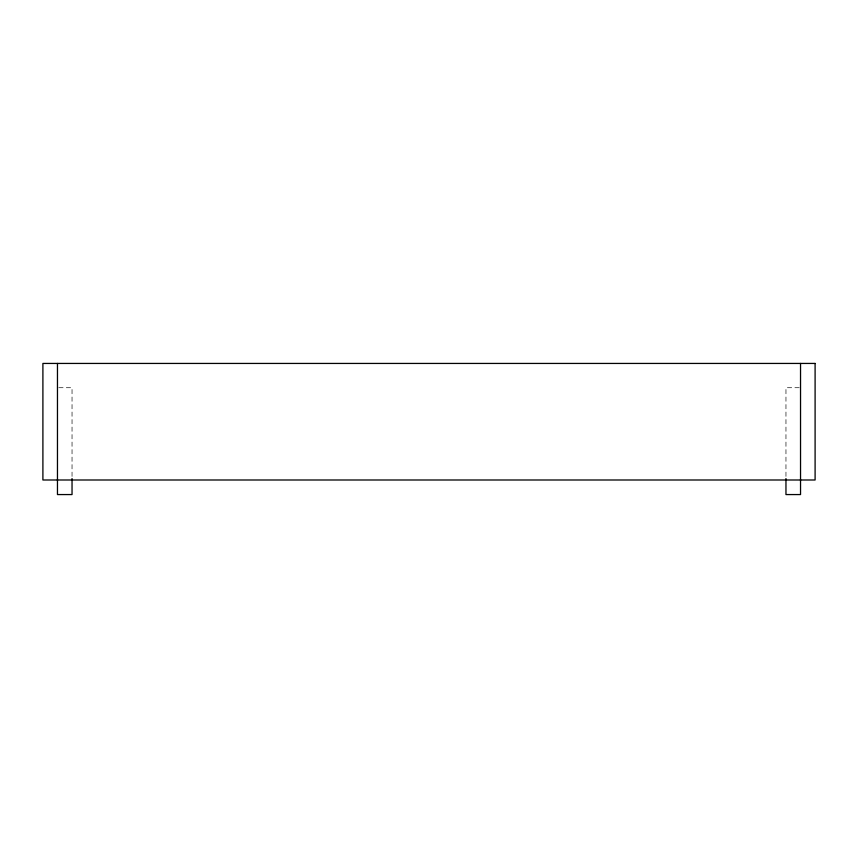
<?xml version="1.0" encoding="UTF-8"?>
<svg xmlns="http://www.w3.org/2000/svg" width="858" height="858" viewBox="0 0 858 858"><rect width="100%" height="100%" fill="white"/><g stroke="black" fill="none" stroke-linecap="round" stroke-linejoin="round"><path stroke-width="0.64" stroke-dasharray="4.29 3.22" d="M58.794 387.719L72.04 387.719L72.04 477.198M799.206 387.719L785.96 387.719L785.96 477.198"/><path stroke-width="1.29" d="M800.535 363.438L800.535 494.562L785.96 494.562L785.96 478.539M72.04 478.539L72.04 494.562L57.465 494.562L57.465 363.438M815.1 363.438L42.9 363.438L42.9 479.997L815.1 479.997L815.1 363.438"/></g></svg>
